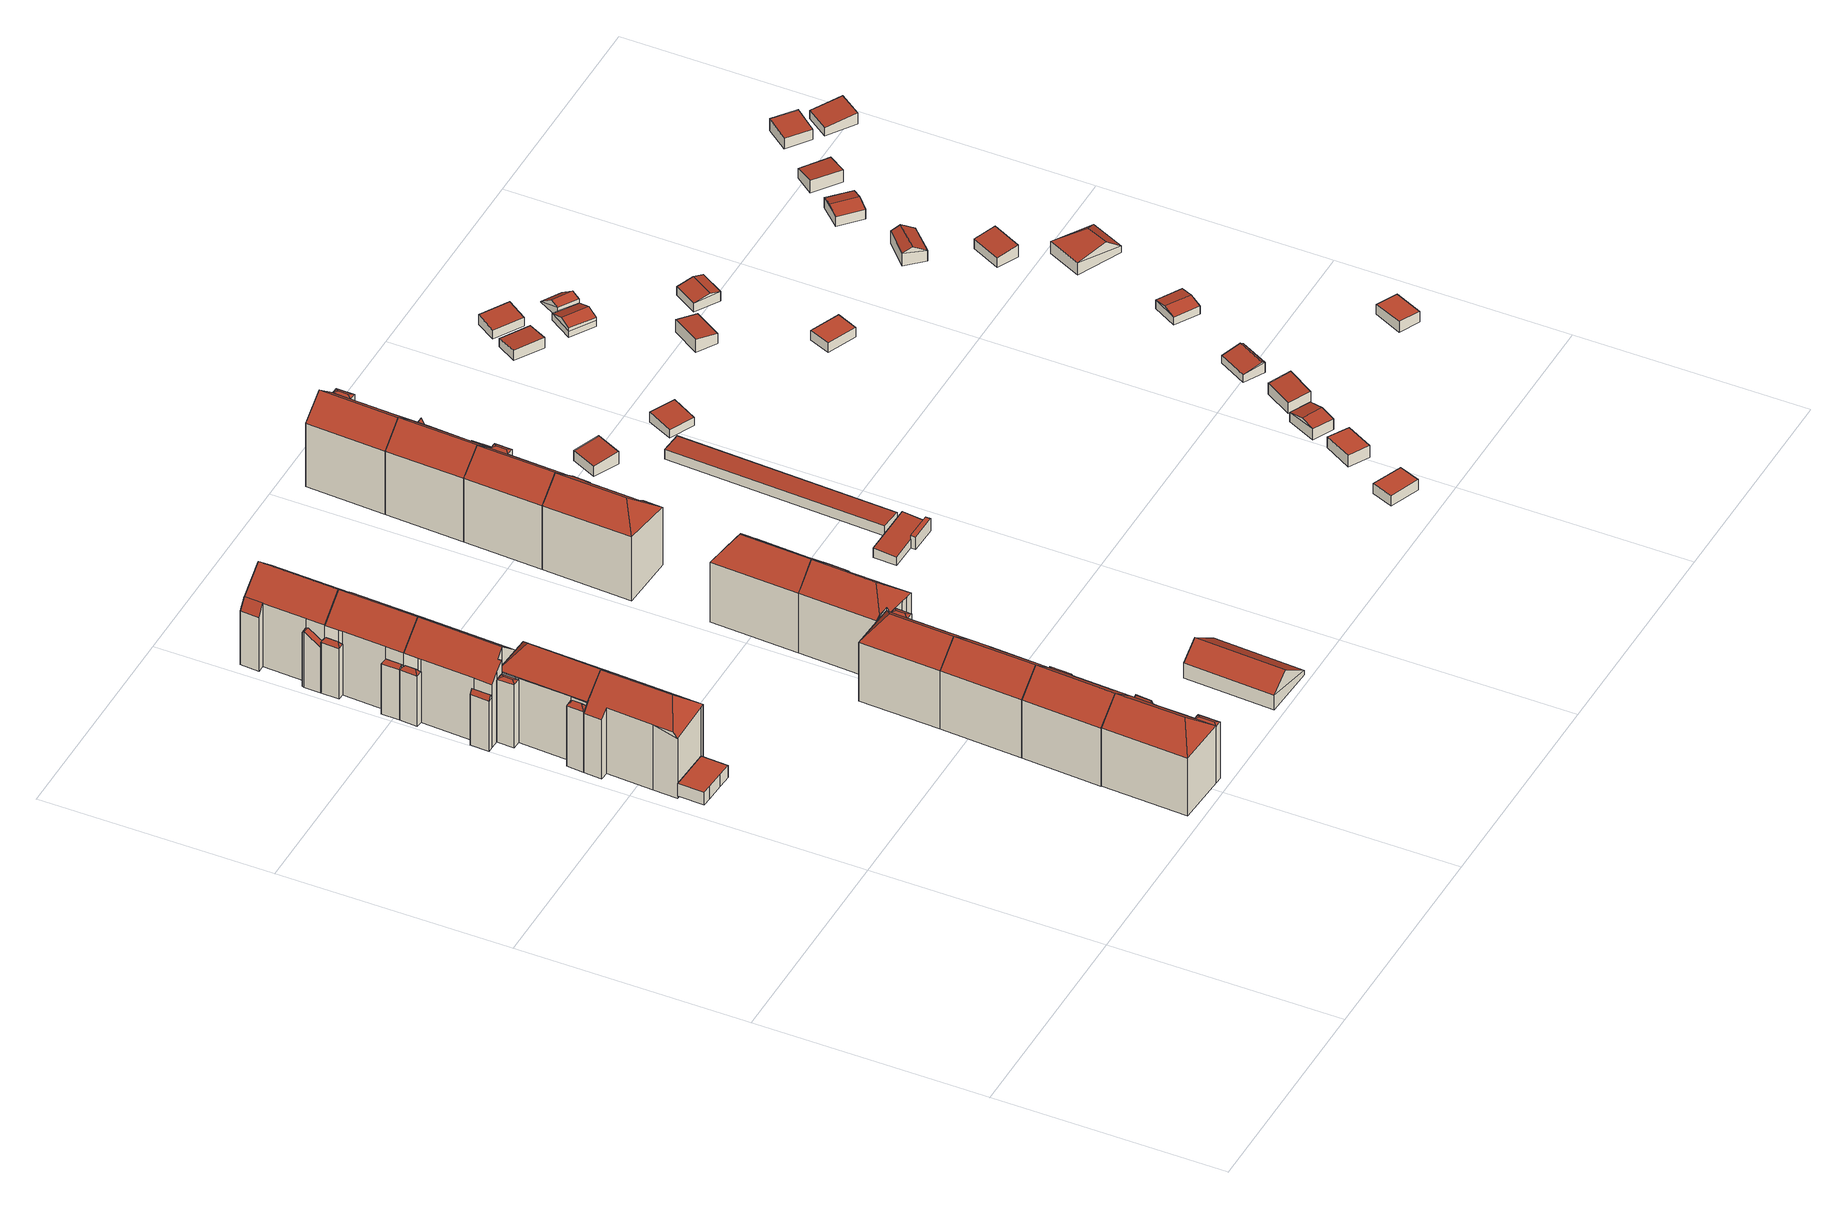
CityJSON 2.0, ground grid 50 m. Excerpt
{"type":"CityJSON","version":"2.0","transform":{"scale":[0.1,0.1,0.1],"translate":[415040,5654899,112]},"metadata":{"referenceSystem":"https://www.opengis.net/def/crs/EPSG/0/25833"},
"CityObjects":{
"building1":{"type":"Building","attributes":{"Dachtyp_tdc":"tdcPolyFlatRoof","Gemeindeschluessel":14612000,"Dachneigung":0,"QualitaetDacherkennung":49,"Geometrietyp2DReferenz":"3000","measuredHeight":3,"function":"31001_9998","roofType":"1000"},"geometry":[{"type":"Solid","lod":"2","boundaries":[[[[0,1,2,3]],[[1,4,5,2]],[[4,6,7,5]],[[6,8,9,7]],[[8,10,11,9]],[[10,0,3,11]],[[10,8,6,4,1,0]],[[3,2,5,7,9,11]]]],"semantics":{"surfaces":[{"type":"WallSurface"},{"type":"RoofSurface"},{"type":"GroundSurface"}],"values":[[0,0,0,0,0,0,1,2]]}}]},
"building2":{"type":"Building","attributes":{"Dachtyp_tdc":"tdcFreeFormRoof","Gemeindeschluessel":14612000,"Dachneigung":42.15,"QualitaetDacherkennung":79,"Geometrietyp2DReferenz":"3000","measuredHeight":20.33,"function":"31001_9998","roofType":"5000"},"geometry":[{"type":"Solid","lod":"2","boundaries":[[[[12,13,14,15]],[[13,16,17,14]],[[16,18,19,17]],[[18,20,21,19]],[[20,22,23,21]],[[22,24,25,23]],[[24,26,27,25]],[[26,28,29,27]],[[28,12,15,29]],[[28,26,30,31,12]],[[26,24,32,30]],[[30,32,22,20,18,16,13,31]],[[13,12,31]],[[24,22,32]],[[15,14,17,19,21,23,25,27,29]]]],"semantics":{"surfaces":[{"type":"WallSurface"},{"type":"RoofSurface"},{"type":"GroundSurface"}],"values":[[0,0,0,0,0,0,0,0,0,1,1,1,0,0,2]]}}]},
"building3":{"type":"Building","attributes":{"Gemeindeschluessel":14612000,"Geometrietyp2DReferenz":"3000","function":"31001_9998","roofType":"9999"},"children":["building3-1","building3-2","building3-3"]},
"building3-1":{"type":"BuildingPart","attributes":{"Dachtyp_tdc":"tdcFreeFormRoof","Dachneigung":20.65,"QualitaetDacherkennung":19,"Geometrietyp2DReferenz":"3000","measuredHeight":15.77,"roofType":"5000"},"parents":["building3"],"geometry":[{"type":"MultiSurface","lod":"2","boundaries":[[[33,34,35,36]],[[34,37,38,35]],[[37,39,40,38]],[[41,39,37]],[[42,41,37,34]],[[42,34,33]],[[41,42,33,39]],[[36,35,38,40]]],"semantics":{"surfaces":[{"type":"WallSurface"},{"type":"RoofSurface"},{"type":"GroundSurface"}],"values":[0,0,0,1,1,1,1,2]}}]},
"building3-2":{"type":"BuildingPart","attributes":{"Dachtyp_tdc":"tdcHipAndGableRoof","Dachneigung":42.08,"QualitaetDacherkennung":86,"Geometrietyp2DReferenz":"3000","measuredHeight":20.35,"roofType":"5000"},"parents":["building3"],"geometry":[{"type":"MultiSurface","lod":"2","boundaries":[[[43,44,33,36,45,46]],[[47,48,49,40,39]],[[48,50,51,49]],[[50,52,53,51]],[[52,24,25,53]],[[24,54,23,25]],[[54,55,23]],[[52,56,57,58]],[[59,60,61,62,22,63,58,57]],[[52,58,63,24]],[[54,62,61,43]],[[22,62,54]],[[43,61,60,44]],[[44,60,59,47]],[[47,59,57,48]],[[48,57,56,50]],[[50,56,52]],[[24,63,22,54]],[[45,36,40,49,51,53,25,23]]],"semantics":{"surfaces":[{"type":"WallSurface"},{"type":"RoofSurface"},{"type":"GroundSurface"}],"values":[0,0,0,0,0,0,0,1,1,1,0,0,0,0,0,0,0,0,2]}}]},
"building3-3":{"type":"BuildingPart","attributes":{"Dachtyp_tdc":"tdcFreeFormRoof","Dachneigung":51.09,"QualitaetDacherkennung":15,"Geometrietyp2DReferenz":"3000","measuredHeight":15.87,"roofType":"5000"},"parents":["building3"],"geometry":[{"type":"MultiSurface","lod":"2","boundaries":[[[64,46,45,65]],[[55,66,21,23]],[[66,64,65,21]],[[67,46,64]],[[68,67,64,66]],[[66,55,68]],[[55,46,67,68]],[[65,45,23,21]]],"semantics":{"surfaces":[{"type":"WallSurface"},{"type":"RoofSurface"},{"type":"GroundSurface"}],"values":[0,0,0,1,1,1,1,2]}}]},
"building4":{"type":"Building","attributes":{"Gemeindeschluessel":14612000,"Geometrietyp2DReferenz":"3000","function":"31001_9998","roofType":"9999"},"children":["building4-1","building4-2","building4-3"]},
"building4-1":{"type":"BuildingPart","attributes":{"Dachtyp_tdc":"tdcGableRoof","Dachneigung":41.98,"QualitaetDacherkennung":88,"Geometrietyp2DReferenz":"3000","measuredHeight":20.32,"roofType":"3100"},"parents":["building4"],"geometry":[{"type":"MultiSurface","lod":"2","boundaries":[[[69,70,71,72,38]],[[73,74,75,76,77]],[[74,78,75]],[[79,80,81,82,83]],[[80,84,85,81]],[[84,86,51,85]],[[86,87,88,51]],[[87,89,49,88]],[[89,90,40,49]],[[90,69,38,40]],[[87,86,84,80]],[[80,79,74,73,70,69,90,89,87]],[[38,72,76,75,82,81,85,51,88,49,40]]],"semantics":{"surfaces":[{"type":"WallSurface"},{"type":"RoofSurface"},{"type":"GroundSurface"}],"values":[0,0,0,0,0,0,0,0,0,0,1,1,2]}}]},
"building4-2":{"type":"BuildingPart","attributes":{"Dachtyp_tdc":"tdcFreeFormRoof","Dachneigung":54.78,"QualitaetDacherkennung":25,"Geometrietyp2DReferenz":"3000","measuredHeight":13.26,"roofType":"5000"},"parents":["building4"],"geometry":[{"type":"MultiSurface","lod":"2","boundaries":[[[91,77,76,92]],[[71,93,94,72]],[[93,91,92,94]],[[95,91,93,96]],[[96,71,77,95]],[[91,95,77]],[[96,93,71]],[[92,76,72,94]]],"semantics":{"surfaces":[{"type":"WallSurface"},{"type":"RoofSurface"},{"type":"GroundSurface"}],"values":[0,0,0,1,1,0,0,2]}}]},
"building4-3":{"type":"BuildingPart","attributes":{"Dachtyp_tdc":"tdcFreeFormRoof","Dachneigung":53.82,"QualitaetDacherkennung":26,"Geometrietyp2DReferenz":"3000","measuredHeight":13.28,"roofType":"5000"},"parents":["building4"],"geometry":[{"type":"MultiSurface","lod":"2","boundaries":[[[78,97,98,75]],[[97,99,100,98]],[[99,83,82,100]],[[97,78,101]],[[78,83,102,101]],[[102,83,99]],[[101,102,99,97]],[[82,75,98,100]]],"semantics":{"surfaces":[{"type":"WallSurface"},{"type":"RoofSurface"},{"type":"GroundSurface"}],"values":[0,0,0,1,1,1,1,2]}}]},
"building5":{"type":"Building","attributes":{"Gemeindeschluessel":14612000,"Geometrietyp2DReferenz":"3000","function":"31001_9998","roofType":"9999"},"children":["building5-1","building5-2","building5-3"]},
"building5-1":{"type":"BuildingPart","attributes":{"Dachtyp_tdc":"tdcFreeFormRoof","Dachneigung":12.22,"QualitaetDacherkennung":14,"Geometrietyp2DReferenz":"3000","measuredHeight":14.06,"roofType":"5000"},"parents":["building5"],"geometry":[{"type":"MultiSurface","lod":"2","boundaries":[[[103,104,105,106]],[[104,107,108,105]],[[107,109,110,108]],[[111,109,107]],[[112,111,107,104]],[[112,104,103]],[[111,112,103,109]],[[106,105,108,110]]],"semantics":{"surfaces":[{"type":"WallSurface"},{"type":"RoofSurface"},{"type":"GroundSurface"}],"values":[0,0,0,1,1,1,1,2]}}]},
"building5-2":{"type":"BuildingPart","attributes":{"Dachtyp_tdc":"tdcFreeFormRoof","Dachneigung":74.77,"QualitaetDacherkennung":28,"Geometrietyp2DReferenz":"3000","measuredHeight":14.03,"roofType":"5000"},"parents":["building5"],"geometry":[{"type":"MultiSurface","lod":"2","boundaries":[[[113,114,115,116]],[[114,117,115]],[[117,118,119,116,115]],[[120,121,122,123,124]],[[114,113,121,120]],[[113,119,122,121]],[[117,114,120,124]],[[119,113,116]]],"semantics":{"surfaces":[{"type":"RoofSurface"},{"type":"GroundSurface"},{"type":"WallSurface"}],"values":[0,0,0,1,2,2,2,0]}}]},
"building5-3":{"type":"BuildingPart","attributes":{"Dachtyp_tdc":"tdcHipAndGableRoof","Dachneigung":39.58,"QualitaetDacherkennung":89,"Geometrietyp2DReferenz":"3000","measuredHeight":18.64,"roofType":"5000"},"parents":["building5"],"geometry":[{"type":"MultiSurface","lod":"2","boundaries":[[[125,126,127,122,119]],[[126,128,129,127]],[[128,130,131,129]],[[130,132,103,106,131]],[[133,134,135,110,109]],[[134,136,137,135]],[[136,138,139,137]],[[138,140,117,124,139]],[[134,133,141]],[[133,132,130,128,126,125,142,140,138,141]],[[138,136,134,141]],[[124,123,122,127,129,131,106,110,135,137,139]]],"semantics":{"surfaces":[{"type":"WallSurface"},{"type":"RoofSurface"},{"type":"GroundSurface"}],"values":[0,0,0,0,0,0,0,0,1,1,1,2]}}]},
"building6":{"type":"Building","attributes":{"Gemeindeschluessel":14612000,"Geometrietyp2DReferenz":"3000","function":"31001_9998","roofType":"9999"},"children":["building6-1","building6-2","building6-3"]},
"building6-1":{"type":"BuildingPart","attributes":{"Dachtyp_tdc":"tdcFreeFormRoof","Dachneigung":51.61,"QualitaetDacherkennung":10,"Geometrietyp2DReferenz":"3000","measuredHeight":13.17,"roofType":"5000"},"parents":["building6"],"geometry":[{"type":"MultiSurface","lod":"2","boundaries":[[[99,143,144,100]],[[143,145,146,144]],[[83,147,148,82]],[[147,99,100,148]],[[145,143,149]],[[143,99,147,149]],[[147,83,145,149]],[[100,144,146,82,148]]],"semantics":{"surfaces":[{"type":"WallSurface"},{"type":"RoofSurface"},{"type":"GroundSurface"}],"values":[0,0,0,0,1,1,1,2]}}]},
"building6-2":{"type":"BuildingPart","attributes":{"Dachtyp_tdc":"tdcGableRoof","Dachneigung":41.68,"QualitaetDacherkennung":93,"Geometrietyp2DReferenz":"3000","measuredHeight":20.26,"roofType":"3100"},"parents":["building6"],"geometry":[{"type":"MultiSurface","lod":"2","boundaries":[[[80,150,83,82,81]],[[151,152,153,154,146,145]],[[155,156,157,158]],[[156,159,160,157]],[[159,84,85,160]],[[84,80,81,85]],[[156,155,152,151,150,80]],[[80,84,159,156]],[[81,82,146,154,158,157,160,85]]],"semantics":{"surfaces":[{"type":"WallSurface"},{"type":"RoofSurface"},{"type":"GroundSurface"}],"values":[0,0,0,0,0,0,1,1,2]}}]},
"building6-3":{"type":"BuildingPart","attributes":{"Dachtyp_tdc":"tdcFreeFormRoof","Dachneigung":53.46,"QualitaetDacherkennung":14,"Geometrietyp2DReferenz":"3000","measuredHeight":13.3,"roofType":"5000"},"parents":["building6"],"geometry":[{"type":"MultiSurface","lod":"2","boundaries":[[[161,162,158,163]],[[153,164,165,154]],[[164,161,163,165]],[[162,161,166]],[[161,164,167,166]],[[164,153,167]],[[153,162,166,167]],[[163,158,154,165]]],"semantics":{"surfaces":[{"type":"WallSurface"},{"type":"RoofSurface"},{"type":"GroundSurface"}],"values":[0,0,0,1,1,1,1,2]}}]},
"building7":{"type":"Building","attributes":{"Gemeindeschluessel":14612000,"Geometrietyp2DReferenz":"3000","function":"31001_9998","roofType":"9999"},"children":["building7-1","building7-2","building7-3"]},
"building7-1":{"type":"BuildingPart","attributes":{"Dachtyp_tdc":"tdcGableRoof","Dachneigung":39.56,"QualitaetDacherkennung":90,"Geometrietyp2DReferenz":"3000","measuredHeight":18.75,"roofType":"3100"},"parents":["building7"],"geometry":[{"type":"MultiSurface","lod":"2","boundaries":[[[140,138,168,169,170]],[[138,171,172,168]],[[171,173,174,172]],[[173,175,176,174]],[[175,177,178,176]],[[179,180,181,182,183]],[[175,173,171,138]],[[138,140,180,179,177,175]],[[182,169,168,172,174,176,178,183]]],"semantics":{"surfaces":[{"type":"WallSurface"},{"type":"RoofSurface"},{"type":"GroundSurface"}],"values":[0,0,0,0,0,0,1,1,2]}}]},
"building7-2":{"type":"BuildingPart","attributes":{"Dachtyp_tdc":"tdcFreeFormRoof","Dachneigung":44.64,"QualitaetDacherkennung":21,"Geometrietyp2DReferenz":"3000","measuredHeight":11.79,"roofType":"5000"},"parents":["building7"],"geometry":[{"type":"MultiSurface","lod":"2","boundaries":[[[181,184,185,182]],[[184,186,187,185]],[[186,170,169,187]],[[188,170,186]],[[189,188,186,184]],[[189,184,181]],[[188,189,181,170]],[[182,185,187,169]]],"semantics":{"surfaces":[{"type":"WallSurface"},{"type":"RoofSurface"},{"type":"GroundSurface"}],"values":[0,0,0,1,1,1,1,2]}}]},
"building7-3":{"type":"BuildingPart","attributes":{"Dachtyp_tdc":"tdcPolyFlatRoof","Dachneigung":53.48,"QualitaetDacherkennung":28,"Geometrietyp2DReferenz":"3000","measuredHeight":14.48,"roofType":"2100"},"parents":["building7"],"geometry":[{"type":"MultiSurface","lod":"2","boundaries":[[[190,191,192,178,177]],[[191,193,194,192]],[[195,193,191,190]],[[178,192,194,183]],[[193,195,179,183,194]]],"semantics":{"surfaces":[{"type":"WallSurface"},{"type":"RoofSurface"},{"type":"GroundSurface"}],"values":[0,0,1,2,0]}}]},
"building8":{"type":"Building","attributes":{"Gemeindeschluessel":14612000,"Geometrietyp2DReferenz":"3000","function":"31001_9998","roofType":"9999"},"children":["building8-1","building8-2","building8-3"]},
"building8-1":{"type":"BuildingPart","attributes":{"Dachtyp_tdc":"tdcPolyFlatRoof","Dachneigung":58.55,"QualitaetDacherkennung":37,"Geometrietyp2DReferenz":"3000","measuredHeight":15.58,"roofType":"2100"},"parents":["building8"],"geometry":[{"type":"MultiSurface","lod":"2","boundaries":[[[196,197,198,199,200]],[[197,201,202,198]],[[201,203,204,205,202]],[[203,201,197,196]],[[199,198,202,205]]],"semantics":{"surfaces":[{"type":"WallSurface"},{"type":"RoofSurface"},{"type":"GroundSurface"}],"values":[0,0,0,1,2]}}]},
"building8-2":{"type":"BuildingPart","attributes":{"Dachtyp_tdc":"tdcGableRoof","Dachneigung":41.73,"QualitaetDacherkennung":93,"Geometrietyp2DReferenz":"3000","measuredHeight":20.28,"roofType":"3100"},"parents":["building8"],"geometry":[{"type":"MultiSurface","lod":"2","boundaries":[[[156,206,207,158,157]],[[208,209,210]],[[208,200,199,209]],[[204,211,212,205]],[[211,213,214,212]],[[213,215,160,214]],[[215,156,157,160]],[[211,204,200,208,206,156]],[[156,215,213,211]],[[157,158,216,209,199,205,212,214,160]]],"semantics":{"surfaces":[{"type":"WallSurface"},{"type":"RoofSurface"},{"type":"GroundSurface"}],"values":[0,0,0,0,0,0,0,1,1,2]}}]},
"building8-3":{"type":"BuildingPart","attributes":{"Dachtyp_tdc":"tdcGableRoof","Dachneigung":35.91,"QualitaetDacherkennung":9,"Geometrietyp2DReferenz":"3000","measuredHeight":13.45,"roofType":"3100"},"parents":["building8"],"geometry":[{"type":"MultiSurface","lod":"2","boundaries":[[[207,217,163,158]],[[217,218,219,163]],[[218,220,221,219]],[[220,210,209,221]],[[218,217,207,222]],[[222,210,220,218]],[[216,158,163,219,221,209]]],"semantics":{"surfaces":[{"type":"WallSurface"},{"type":"RoofSurface"},{"type":"GroundSurface"}],"values":[0,0,0,0,1,1,2]}}]},
"building9":{"type":"Building","attributes":{"Gemeindeschluessel":14612000,"Geometrietyp2DReferenz":"3000","function":"31001_9998","roofType":"9999"},"children":["building9-1","building9-2","building9-3"]},
"building9-1":{"type":"BuildingPart","attributes":{"Dachtyp_tdc":"tdcGableRoof","Dachneigung":56.51,"QualitaetDacherkennung":11,"Geometrietyp2DReferenz":"3000","measuredHeight":12.12,"roofType":"3100"},"parents":["building9"],"geometry":[{"type":"MultiSurface","lod":"2","boundaries":[[[223,224,192,225]],[[224,226,178,192]],[[227,223,225,228]],[[227,229,230,223]],[[224,230,229,226]],[[223,230,224]],[[225,192,178,228]]],"semantics":{"surfaces":[{"type":"WallSurface"},{"type":"RoofSurface"},{"type":"GroundSurface"}],"values":[0,0,0,1,1,0,2]}}]},
"building9-2":{"type":"BuildingPart","attributes":{"Dachtyp_tdc":"tdcGableRoof","Dachneigung":34.97,"QualitaetDacherkennung":13,"Geometrietyp2DReferenz":"3000","measuredHeight":12.25,"roofType":"3100"},"parents":["building9"],"geometry":[{"type":"MultiSurface","lod":"2","boundaries":[[[231,232,233,234]],[[232,235,236,233]],[[237,238,239,240]],[[238,231,234,239]],[[241,235,232,231]],[[231,238,237,241]],[[234,233,236,242,240,239]]],"semantics":{"surfaces":[{"type":"WallSurface"},{"type":"RoofSurface"},{"type":"GroundSurface"}],"values":[0,0,0,0,1,1,2]}}]},
"building9-3":{"type":"BuildingPart","attributes":{"Dachtyp_tdc":"tdcGableRoof","Dachneigung":39.73,"QualitaetDacherkennung":91,"Geometrietyp2DReferenz":"3000","measuredHeight":18.73,"roofType":"3100"},"parents":["building9"],"geometry":[{"type":"MultiSurface","lod":"2","boundaries":[[[243,227,228]],[[177,175,176,178,226]],[[175,173,174,176]],[[173,244,245,174]],[[244,246,247,245]],[[246,248,237,240,247]],[[249,243,228,236,235]],[[246,244,173,175]],[[175,177,243,249,248,246]],[[228,178,176,174,245,247,240,242,236]]],"semantics":{"surfaces":[{"type":"WallSurface"},{"type":"RoofSurface"},{"type":"GroundSurface"}],"values":[0,0,0,0,0,0,0,1,1,2]}}]},
"building10":{"type":"Building","attributes":{"Gemeindeschluessel":14612000,"Geometrietyp2DReferenz":"3000","function":"31001_9998","roofType":"9999"},"children":["building10-1","building10-2","building10-3"]},
"building10-1":{"type":"BuildingPart","attributes":{"Dachtyp_tdc":"tdcGableRoof","Dachneigung":65.01,"QualitaetDacherkennung":12,"Geometrietyp2DReferenz":"3000","measuredHeight":12.39,"roofType":"3100"},"parents":["building10"],"geometry":[{"type":"MultiSurface","lod":"2","boundaries":[[[250,251,239,252]],[[251,253,240,239]],[[254,250,252,255]],[[250,254,256,257]],[[258,259,257,256]],[[251,259,258,253]],[[250,257,259,251]],[[252,239,240,255]]],"semantics":{"surfaces":[{"type":"WallSurface"},{"type":"RoofSurface"},{"type":"GroundSurface"}],"values":[0,0,0,1,1,0,0,2]}}]},
"building10-2":{"type":"BuildingPart","attributes":{"Dachtyp_tdc":"tdcFreeFormRoof","Dachneigung":22.47,"QualitaetDacherkennung":16,"Geometrietyp2DReferenz":"3000","measuredHeight":14.29,"roofType":"5000"},"parents":["building10"],"geometry":[{"type":"MultiSurface","lod":"2","boundaries":[[[260,261,262,263]],[[261,264,265,262]],[[264,266,267,265]],[[268,266,264]],[[269,268,264,261]],[[269,261,260]],[[268,269,260,266]],[[263,262,265,267]]],"semantics":{"surfaces":[{"type":"WallSurface"},{"type":"RoofSurface"},{"type":"GroundSurface"}],"values":[0,0,0,1,1,1,1,2]}}]},
"building10-3":{"type":"BuildingPart","attributes":{"Dachtyp_tdc":"tdcHipAndGableRoof","Dachneigung":39.67,"QualitaetDacherkennung":84,"Geometrietyp2DReferenz":"3000","measuredHeight":18.76,"roofType":"5000"},"parents":["building10"],"geometry":[{"type":"MultiSurface","lod":"2","boundaries":[[[270,267,266]],[[270,271,254,255,267]],[[248,240,253,258]],[[248,246,247,240]],[[246,244,245,247]],[[244,272,273,245]],[[272,274,275,273]],[[274,276,277,275]],[[276,278,263,277]],[[278,260,263]],[[276,274,272,279]],[[272,244,246,279]],[[246,248,271,270,278,276,279]],[[267,255,240,247,245,273,275,277,263]]],"semantics":{"surfaces":[{"type":"WallSurface"},{"type":"RoofSurface"},{"type":"GroundSurface"}],"values":[0,0,0,0,0,0,0,0,0,0,1,1,1,2]}}]},
"building11":{"type":"Building","attributes":{"Dachtyp_tdc":"tdcFreeFormRoof","Gemeindeschluessel":14612000,"Dachneigung":41.89,"QualitaetDacherkennung":76,"Geometrietyp2DReferenz":"3000","measuredHeight":19.16,"function":"31001_9998","roofType":"5000"},"geometry":[{"type":"Solid","lod":"2","boundaries":[[[[280,281,282,283]],[[281,284,285,282]],[[284,286,287,285]],[[286,288,289,287]],[[288,260,290,289]],[[260,291,292,290]],[[291,293,294,292]],[[293,295,296,294]],[[295,297,298,296]],[[297,299,300,298]],[[299,301,302,300]],[[301,303,304,302]],[[303,280,283,304]],[[305,306,291,260,288,286,284,307]],[[301,299,297,308,305,307,281,280,303]],[[306,305,308,295,293]],[[284,281,307]],[[293,291,306]],[[297,295,308]],[[283,282,285,287,289,290,292,294,296,298,300,302,304]]]],"semantics":{"surfaces":[{"type":"WallSurface"},{"type":"RoofSurface"},{"type":"GroundSurface"}],"values":[[0,0,0,0,0,0,0,0,0,0,0,0,0,1,1,1,0,0,0,2]]}}]},
"building12":{"type":"Building","attributes":{"Dachtyp_tdc":"tdcGableRoof","Gemeindeschluessel":14612000,"Dachneigung":36.3,"QualitaetDacherkennung":82,"Geometrietyp2DReferenz":"3000","measuredHeight":6.72,"function":"31001_9998","roofType":"3100"},"geometry":[{"type":"Solid","lod":"2","boundaries":[[[[309,310,311,312]],[[310,313,314,311]],[[313,315,316,314]],[[315,309,312,316]],[[313,310,317]],[[309,315,318]],[[310,309,318,317]],[[315,313,317,318]],[[312,311,314,316]]]],"semantics":{"surfaces":[{"type":"WallSurface"},{"type":"RoofSurface"},{"type":"GroundSurface"}],"values":[[0,0,0,0,0,0,1,1,2]]}}]},
"building13":{"type":"Building","attributes":{"Dachtyp_tdc":"tdcFreeFormRoof","Gemeindeschluessel":14612000,"Dachneigung":41.89,"QualitaetDacherkennung":74,"Geometrietyp2DReferenz":"3000","measuredHeight":19.13,"function":"31001_9998","roofType":"5000"},"geometry":[{"type":"Solid","lod":"2","boundaries":[[[[319,320,321,322]],[[320,299,323,321]],[[299,297,324,323]],[[297,295,325,324]],[[295,326,327,325]],[[326,328,329,327]],[[328,330,331,329]],[[330,332,333,331]],[[332,334,335,333]],[[334,319,322,335]],[[330,328,326,336]],[[337,336,326,295]],[[334,332,330,336,337,297,299,320,319]],[[295,297,337]],[[322,321,323,324,325,327,329,331,333,335]]]],"semantics":{"surfaces":[{"type":"WallSurface"},{"type":"RoofSurface"},{"type":"GroundSurface"}],"values":[[0,0,0,0,0,0,0,0,0,0,1,1,1,0,2]]}}]},
"building14":{"type":"Building","attributes":{"Dachtyp_tdc":"tdcFreeFormRoof","Gemeindeschluessel":14612000,"Dachneigung":39.98,"QualitaetDacherkennung":72,"Geometrietyp2DReferenz":"3000","measuredHeight":19.9,"function":"31001_9998","roofType":"5000"},"geometry":[{"type":"Solid","lod":"2","boundaries":[[[[338,339,340,341]],[[339,342,343,340]],[[342,344,345,343]],[[344,346,347,345]],[[346,348,349,347]],[[348,350,351,349]],[[350,352,353,351]],[[352,338,341,353]],[[348,354,350]],[[348,346,344,342,339,338,355,354]],[[354,355,352,350]],[[338,352,355]],[[341,340,343,345,347,349,351,353]]]],"semantics":{"surfaces":[{"type":"WallSurface"},{"type":"RoofSurface"},{"type":"GroundSurface"}],"values":[[0,0,0,0,0,0,0,0,1,1,1,0,2]]}}]},
"building15":{"type":"Building","attributes":{"Gemeindeschluessel":14612000,"Geometrietyp2DReferenz":"3000","function":"31001_9998","roofType":"9999"},"children":["building15-1","building15-2","building15-3"]},
"building15-1":{"type":"BuildingPart","attributes":{"Dachtyp_tdc":"tdcFreeFormRoof","Dachneigung":19.57,"QualitaetDacherkennung":14,"Geometrietyp2DReferenz":"3000","measuredHeight":15.74,"roofType":"5000"},"parents":["building15"],"geometry":[{"type":"MultiSurface","lod":"2","boundaries":[[[356,357,358,359]],[[357,360,361,358]],[[362,356,359,363]],[[364,365,362,360]],[[364,360,357]],[[365,364,357,356]],[[365,356,362]],[[359,358,361,363]]],"semantics":{"surfaces":[{"type":"WallSurface"},{"type":"RoofSurface"},{"type":"GroundSurface"}],"values":[0,0,0,1,1,1,1,2]}}]},
"building15-2":{"type":"BuildingPart","attributes":{"Dachtyp_tdc":"tdcPolyFlatRoof","Dachneigung":47.42,"QualitaetDacherkennung":24,"Geometrietyp2DReferenz":"3000","measuredHeight":13.46,"roofType":"2100"},"parents":["building15"],"geometry":[{"type":"MultiSurface","lod":"2","boundaries":[[[366,367,368,341]],[[369,370,371,372]],[[370,366,341,371]],[[370,369,367,366]],[[341,368,372,371]]],"semantics":{"surfaces":[{"type":"WallSurface"},{"type":"RoofSurface"},{"type":"GroundSurface"}],"values":[0,0,0,1,2]}}]},
"building15-3":{"type":"BuildingPart","attributes":{"Dachtyp_tdc":"tdcGableRoof","Dachneigung":40.38,"QualitaetDacherkennung":92,"Geometrietyp2DReferenz":"3000","measuredHeight":19.96,"roofType":"3100"},"parents":["building15"],"geometry":[{"type":"MultiSurface","lod":"2","boundaries":[[[373,374,362,363,375]],[[376,377,369,372,361,360]],[[378,379,353,368,367]],[[379,373,375,353]],[[373,379,380,381]],[[378,377,376,374,381,380]],[[378,380,379]],[[373,381,374]],[[375,363,361,372,368,353]]],"semantics":{"surfaces":[{"type":"WallSurface"},{"type":"RoofSurface"},{"type":"GroundSurface"}],"values":[0,0,0,0,1,1,0,0,2]}}]},
"building16":{"type":"Building","attributes":{"Gemeindeschluessel":14612000,"Geometrietyp2DReferenz":"3000","function":"31001_9998","roofType":"9999"},"children":["building16-1","building16-2","building16-3"]},
"building16-1":{"type":"BuildingPart","attributes":{"Dachtyp_tdc":"tdcGableRoof","Dachneigung":40.58,"QualitaetDacherkennung":92,"Geometrietyp2DReferenz":"3000","measuredHeight":20.01,"roofType":"3100"},"parents":["building16"],"geometry":[{"type":"MultiSurface","lod":"2","boundaries":[[[382,383,384,385,386]],[[387,388,389,390,391]],[[374,373,375,363]],[[373,382,386,375]],[[373,392,393,382]],[[394,395,396,393,392,397]],[[388,394,397,374]],[[374,397,392,373]],[[383,396,395,387]],[[382,393,396,383]],[[387,395,394,388]],[[386,385,390,389,363,375]]],"semantics":{"surfaces":[{"type":"WallSurface"},{"type":"RoofSurface"},{"type":"GroundSurface"}],"values":[0,0,0,0,1,1,0,0,0,0,0,2]}}]},
"building16-2":{"type":"BuildingPart","attributes":{"Dachtyp_tdc":"tdcGableRoof","Dachneigung":63.56,"QualitaetDacherkennung":9,"Geometrietyp2DReferenz":"3000","measuredHeight":15.39,"roofType":"3100"},"parents":["building16"],"geometry":[{"type":"MultiSurface","lod":"2","boundaries":[[[398,391,390,399]],[[384,400,401,385]],[[400,398,399,401]],[[398,400,402]],[[391,398,402,403]],[[400,384,403,402]],[[399,390,385,401]]],"semantics":{"surfaces":[{"type":"WallSurface"},{"type":"RoofSurface"},{"type":"GroundSurface"}],"values":[0,0,0,0,1,1,2]}}]},
"building16-3":{"type":"BuildingPart","attributes":{"Dachtyp_tdc":"tdcPolyFlatRoof","Dachneigung":47.34,"QualitaetDacherkennung":17,"Geometrietyp2DReferenz":"3000","measuredHeight":15.88,"roofType":"2100"},"parents":["building16"],"geometry":[{"type":"MultiSurface","lod":"2","boundaries":[[[404,405,406,389,388]],[[405,407,359,406]],[[407,408,374,363,359]],[[408,407,405,404]],[[389,406,359,363]]],"semantics":{"surfaces":[{"type":"WallSurface"},{"type":"RoofSurface"},{"type":"GroundSurface"}],"values":[0,0,0,1,2]}}]},
"building17":{"type":"Building","attributes":{"Gemeindeschluessel":14612000,"Geometrietyp2DReferenz":"3000","function":"31001_9998","roofType":"9999"},"children":["building17-1","building17-2"]},
"building17-1":{"type":"BuildingPart","attributes":{"Dachtyp_tdc":"tdcPolyFlatRoof","Dachneigung":0,"QualitaetDacherkennung":66,"Geometrietyp2DReferenz":"3000","measuredHeight":3,"roofType":"1000"},"parents":["building17"],"geometry":[{"type":"MultiSurface","lod":"2","boundaries":[[[409,410,411,412,413]],[[410,414,415,411]],[[414,416,417,418,415]],[[416,414,410,409]],[[412,411,415,418]]],"semantics":{"surfaces":[{"type":"WallSurface"},{"type":"RoofSurface"},{"type":"GroundSurface"}],"values":[0,0,0,1,2]}}]},
"building17-2":{"type":"BuildingPart","attributes":{"Dachtyp_tdc":"tdcPolyFlatRoof","Dachneigung":4.13,"QualitaetDacherkennung":85,"Geometrietyp2DReferenz":"3000","measuredHeight":2.44,"roofType":"2100"},"parents":["building17"],"geometry":[{"type":"MultiSurface","lod":"2","boundaries":[[[419,413,412,420]],[[417,421,422,418]],[[421,423,424,422]],[[423,419,420,424]],[[423,421,417,413,419]],[[420,412,418,422,424]]],"semantics":{"surfaces":[{"type":"WallSurface"},{"type":"RoofSurface"},{"type":"GroundSurface"}],"values":[0,0,0,0,1,2]}}]},
"building18":{"type":"Building","attributes":{"Gemeindeschluessel":14612000,"Geometrietyp2DReferenz":"3000","function":"31001_9998","roofType":"9999"},"children":["building18-1","building18-2","building18-3"]},
"building18-1":{"type":"BuildingPart","attributes":{"Dachtyp_tdc":"tdcGableRoof","Dachneigung":40.47,"QualitaetDacherkennung":94,"Geometrietyp2DReferenz":"3000","measuredHeight":19.94,"roofType":"3100"},"parents":["building18"],"geometry":[{"type":"MultiSurface","lod":"2","boundaries":[[[425,426,427,428,429]],[[430,431,432,433,434,435]],[[383,382,386,385,436]],[[382,425,429,386]],[[382,437,438,425]],[[439,440,441,438,437,396]],[[431,439,396,383]],[[383,396,437,382]],[[426,441,440,430]],[[425,438,441,426]],[[430,440,439,431]],[[429,428,434,433,385,386]]],"semantics":{"surfaces":[{"type":"WallSurface"},{"type":"RoofSurface"},{"type":"GroundSurface"}],"values":[0,0,0,0,1,1,0,0,0,0,0,2]}}]},
"building18-2":{"type":"BuildingPart","attributes":{"Dachtyp_tdc":"tdcGableRoof","Dachneigung":20.76,"QualitaetDacherkennung":14,"Geometrietyp2DReferenz":"3000","measuredHeight":13.75,"roofType":"3100"},"parents":["building18"],"geometry":[{"type":"MultiSurface","lod":"2","boundaries":[[[432,442,443,433]],[[442,444,401,443]],[[444,436,385,401]],[[444,442,445]],[[442,432,446,445]],[[436,444,445,446]],[[433,443,401,385]]],"semantics":{"surfaces":[{"type":"WallSurface"},{"type":"RoofSurface"},{"type":"GroundSurface"}],"values":[0,0,0,0,1,1,2]}}]},
"building18-3":{"type":"BuildingPart","attributes":{"Dachtyp_tdc":"tdcFreeFormRoof","Dachneigung":23.48,"QualitaetDacherkennung":8,"Geometrietyp2DReferenz":"3000","measuredHeight":15.73,"roofType":"5000"},"parents":["building18"],"geometry":[{"type":"MultiSurface","lod":"2","boundaries":[[[447,448,449,450]],[[448,435,434,449]],[[427,447,450,428]],[[451,452,427,435]],[[451,435,448]],[[452,451,448,447]],[[452,447,427]],[[450,449,434,428]]],"semantics":{"surfaces":[{"type":"WallSurface"},{"type":"RoofSurface"},{"type":"GroundSurface"}],"values":[0,0,0,1,1,1,1,2]}}]},
"building19":{"type":"Building","attributes":{"Dachtyp_tdc":"tdcPolyFlatRoof","Gemeindeschluessel":14612000,"Dachneigung":4.2,"QualitaetDacherkennung":93,"Geometrietyp2DReferenz":"3000","measuredHeight":2.42,"function":"31001_2463","roofType":"2100"},"geometry":[{"type":"Solid","lod":"2","boundaries":[[[[453,454,455,456]],[[454,457,458,455]],[[457,459,460,458]],[[459,453,456,460]],[[459,457,454,453]],[[456,455,458,460]]]],"semantics":{"surfaces":[{"type":"WallSurface"},{"type":"RoofSurface"},{"type":"GroundSurface"}],"values":[[0,0,0,0,1,2]]}}]},
"building20":{"type":"Building","attributes":{"Dachtyp_tdc":"tdcPolyFlatRoof","Gemeindeschluessel":14612000,"Dachneigung":5.69,"QualitaetDacherkennung":73,"Geometrietyp2DReferenz":"3000","measuredHeight":2.99,"function":"31001_9998","roofType":"2100"},"geometry":[{"type":"Solid","lod":"2","boundaries":[[[[461,462,463,464]],[[462,465,466,463]],[[465,467,468,466]],[[467,461,464,468]],[[467,465,462,461]],[[464,463,466,468]]]],"semantics":{"surfaces":[{"type":"WallSurface"},{"type":"RoofSurface"},{"type":"GroundSurface"}],"values":[[0,0,0,0,1,2]]}}]},
"building21":{"type":"Building","attributes":{"Dachtyp_tdc":"tdcPolyFlatRoof","Gemeindeschluessel":14612000,"Dachneigung":5.19,"QualitaetDacherkennung":66,"Geometrietyp2DReferenz":"3000","measuredHeight":2.55,"function":"31001_9998","roofType":"2100"},"geometry":[{"type":"Solid","lod":"2","boundaries":[[[[469,470,471,472]],[[470,473,474,471]],[[473,475,476,474]],[[475,469,472,476]],[[475,473,470,469]],[[472,471,474,476]]]],"semantics":{"surfaces":[{"type":"WallSurface"},{"type":"RoofSurface"},{"type":"GroundSurface"}],"values":[[0,0,0,0,1,2]]}}]},
"building22":{"type":"Building","attributes":{"Dachtyp_tdc":"tdcPolyFlatRoof","Gemeindeschluessel":14612000,"Dachneigung":0,"QualitaetDacherkennung":66,"Geometrietyp2DReferenz":"3000","measuredHeight":2.49,"function":"31001_9998","roofType":"1000"},"geometry":[{"type":"Solid","lod":"2","boundaries":[[[[477,478,479,480]],[[478,481,482,479]],[[481,483,484,482]],[[483,477,480,484]],[[483,481,478,477]],[[480,479,482,484]]]],"semantics":{"surfaces":[{"type":"WallSurface"},{"type":"RoofSurface"},{"type":"GroundSurface"}],"values":[[0,0,0,0,1,2]]}}]},
"building23":{"type":"Building","attributes":{"Dachtyp_tdc":"tdcPolyFlatRoof","Gemeindeschluessel":14612000,"Dachneigung":2.71,"QualitaetDacherkennung":80,"Geometrietyp2DReferenz":"3000","measuredHeight":2.98,"function":"31001_9998","roofType":"2100"},"geometry":[{"type":"Solid","lod":"2","boundaries":[[[[485,486,487,488]],[[486,489,490,487]],[[489,491,492,490]],[[491,485,488,492]],[[491,489,486,485]],[[488,487,490,492]]]],"semantics":{"surfaces":[{"type":"WallSurface"},{"type":"RoofSurface"},{"type":"GroundSurface"}],"values":[[0,0,0,0,1,2]]}}]},
"building24":{"type":"Building","attributes":{"Dachtyp_tdc":"tdcPolyFlatRoof","Gemeindeschluessel":14612000,"Dachneigung":6.43,"QualitaetDacherkennung":76,"Geometrietyp2DReferenz":"3000","measuredHeight":2.49,"function":"31001_9998","roofType":"2100"},"geometry":[{"type":"Solid","lod":"2","boundaries":[[[[493,494,495,496]],[[494,497,498,495]],[[497,499,500,498]],[[499,493,496,500]],[[499,497,494,493]],[[496,495,498,500]]]],"semantics":{"surfaces":[{"type":"WallSurface"},{"type":"RoofSurface"},{"type":"GroundSurface"}],"values":[[0,0,0,0,1,2]]}}]},
"building25":{"type":"Building","attributes":{"Dachtyp_tdc":"tdcGableRoof","Gemeindeschluessel":14612000,"Dachneigung":14.28,"QualitaetDacherkennung":80,"Geometrietyp2DReferenz":"3000","measuredHeight":3.12,"function":"31001_9998","roofType":"3100"},"geometry":[{"type":"Solid","lod":"2","boundaries":[[[[501,502,503,504]],[[502,505,506,503]],[[505,507,508,506]],[[507,501,504,508]],[[505,502,509]],[[501,507,510]],[[502,501,510,509]],[[507,505,509,510]],[[504,503,506,508]]]],"semantics":{"surfaces":[{"type":"WallSurface"},{"type":"RoofSurface"},{"type":"GroundSurface"}],"values":[[0,0,0,0,0,0,1,1,2]]}}]},
"building26":{"type":"Building","attributes":{"Dachtyp_tdc":"tdcPolyFlatRoof","Gemeindeschluessel":14612000,"Dachneigung":4.61,"QualitaetDacherkennung":84,"Geometrietyp2DReferenz":"3000","measuredHeight":2.55,"function":"31001_9998","roofType":"2100"},"geometry":[{"type":"Solid","lod":"2","boundaries":[[[[511,512,513,514]],[[512,515,516,513]],[[515,517,518,516]],[[517,511,514,518]],[[517,515,512,511]],[[514,513,516,518]]]],"semantics":{"surfaces":[{"type":"WallSurface"},{"type":"RoofSurface"},{"type":"GroundSurface"}],"values":[[0,0,0,0,1,2]]}}]},
"building27":{"type":"Building","attributes":{"Dachtyp_tdc":"tdcPolyFlatRoof","Gemeindeschluessel":14612000,"Dachneigung":7.84,"QualitaetDacherkennung":69,"Geometrietyp2DReferenz":"3000","measuredHeight":3.24,"function":"31001_9998","roofType":"2100"},"geometry":[{"type":"Solid","lod":"2","boundaries":[[[[519,520,521,522]],[[520,523,524,521]],[[523,525,526,524]],[[525,519,522,526]],[[525,523,520,519]],[[522,521,524,526]]]],"semantics":{"surfaces":[{"type":"WallSurface"},{"type":"RoofSurface"},{"type":"GroundSurface"}],"values":[[0,0,0,0,1,2]]}}]},
"building28":{"type":"Building","attributes":{"Dachtyp_tdc":"tdcPolyFlatRoof","Gemeindeschluessel":14612000,"Dachneigung":7.12,"QualitaetDacherkennung":65,"Geometrietyp2DReferenz":"3000","measuredHeight":3.07,"function":"31001_9998","roofType":"2100"},"geometry":[{"type":"Solid","lod":"2","boundaries":[[[[527,528,529,530]],[[528,531,532,529]],[[531,533,534,532]],[[533,527,530,534]],[[533,531,528,527]],[[530,529,532,534]]]],"semantics":{"surfaces":[{"type":"WallSurface"},{"type":"RoofSurface"},{"type":"GroundSurface"}],"values":[[0,0,0,0,1,2]]}}]},
"building29":{"type":"Building","attributes":{"Dachtyp_tdc":"tdcFreeFormRoof","Gemeindeschluessel":14612000,"Dachneigung":23.76,"QualitaetDacherkennung":70,"Geometrietyp2DReferenz":"3000","measuredHeight":3.04,"function":"31001_9998","roofType":"5000"},"geometry":[{"type":"Solid","lod":"2","boundaries":[[[[535,536,537,538]],[[536,539,540,537]],[[539,541,542,540]],[[541,543,544,542]],[[543,535,538,544]],[[545,546,547,548]],[[541,539,545,548,543]],[[535,547,546,536]],[[543,548,547,535]],[[538,537,540,542,544]],[[536,546,545,539]]]],"semantics":{"surfaces":[{"type":"WallSurface"},{"type":"RoofSurface"},{"type":"GroundSurface"}],"values":[[0,0,0,0,0,1,1,0,0,2,0]]}}]},
"building30":{"type":"Building","attributes":{"Dachtyp_tdc":"tdcPolyFlatRoof","Gemeindeschluessel":14612000,"Dachneigung":0,"QualitaetDacherkennung":82,"Geometrietyp2DReferenz":"3000","measuredHeight":2.33,"function":"31001_9998","roofType":"1000"},"geometry":[{"type":"Solid","lod":"2","boundaries":[[[[549,550,551,552]],[[550,553,554,551]],[[553,555,556,554]],[[555,549,552,556]],[[555,553,550,549]],[[552,551,554,556]]]],"semantics":{"surfaces":[{"type":"WallSurface"},{"type":"RoofSurface"},{"type":"GroundSurface"}],"values":[[0,0,0,0,1,2]]}}]},
"building31":{"type":"Building","attributes":{"Dachtyp_tdc":"tdcGableRoof","Gemeindeschluessel":14612000,"Dachneigung":37.82,"QualitaetDacherkennung":70,"Geometrietyp2DReferenz":"3000","measuredHeight":3.03,"function":"31001_9998","roofType":"3100"},"geometry":[{"type":"Solid","lod":"2","boundaries":[[[[557,558,559,560]],[[558,561,562,559]],[[561,563,564,562]],[[563,557,560,564]],[[561,558,565]],[[557,563,566]],[[558,557,566,565]],[[563,561,565,566]],[[560,559,562,564]]]],"semantics":{"surfaces":[{"type":"WallSurface"},{"type":"RoofSurface"},{"type":"GroundSurface"}],"values":[[0,0,0,0,0,0,1,1,2]]}}]},
"building32":{"type":"Building","attributes":{"Dachtyp_tdc":"tdcGableRoof","Gemeindeschluessel":14612000,"Dachneigung":12.74,"QualitaetDacherkennung":31,"Geometrietyp2DReferenz":"3000","measuredHeight":2.75,"function":"31001_9998","roofType":"3100"},"geometry":[{"type":"Solid","lod":"2","boundaries":[[[[567,568,569,570]],[[568,571,572,569]],[[571,573,574,572]],[[573,567,570,574]],[[571,568,575]],[[567,573,576]],[[568,567,576,575]],[[573,571,575,576]],[[570,569,572,574]]]],"semantics":{"surfaces":[{"type":"WallSurface"},{"type":"RoofSurface"},{"type":"GroundSurface"}],"values":[[0,0,0,0,0,0,1,1,2]]}}]},
"building33":{"type":"Building","attributes":{"Dachtyp_tdc":"tdcGableRoof","Gemeindeschluessel":14612000,"Dachneigung":10.93,"QualitaetDacherkennung":74,"Geometrietyp2DReferenz":"3000","measuredHeight":2.87,"function":"31001_9998","roofType":"3100"},"geometry":[{"type":"Solid","lod":"2","boundaries":[[[[577,578,579,580]],[[578,581,582,579]],[[581,583,584,582]],[[583,577,580,584]],[[581,578,585]],[[577,583,586]],[[578,577,586,585]],[[583,581,585,586]],[[580,579,582,584]]]],"semantics":{"surfaces":[{"type":"WallSurface"},{"type":"RoofSurface"},{"type":"GroundSurface"}],"values":[[0,0,0,0,0,0,1,1,2]]}}]},
"building34":{"type":"Building","attributes":{"Dachtyp_tdc":"tdcGableRoof","Gemeindeschluessel":14612000,"Dachneigung":11.32,"QualitaetDacherkennung":71,"Geometrietyp2DReferenz":"3000","measuredHeight":2.74,"function":"31001_9998","roofType":"3100"},"geometry":[{"type":"Solid","lod":"2","boundaries":[[[[587,588,589,590]],[[588,591,592,589]],[[591,593,594,592]],[[593,587,590,594]],[[591,588,595]],[[587,593,596]],[[588,587,596,595]],[[593,591,595,596]],[[590,589,592,594]]]],"semantics":{"surfaces":[{"type":"WallSurface"},{"type":"RoofSurface"},{"type":"GroundSurface"}],"values":[[0,0,0,0,0,0,1,1,2]]}}]},
"building35":{"type":"Building","attributes":{"Dachtyp_tdc":"tdcPolyFlatRoof","Gemeindeschluessel":14612000,"Dachneigung":2.67,"QualitaetDacherkennung":87,"Geometrietyp2DReferenz":"3000","measuredHeight":2.63,"function":"31001_9998","roofType":"2100"},"geometry":[{"type":"Solid","lod":"2","boundaries":[[[[597,598,599,600]],[[598,601,602,599]],[[601,603,604,602]],[[603,597,600,604]],[[603,601,598,597]],[[600,599,602,604]]]],"semantics":{"surfaces":[{"type":"WallSurface"},{"type":"RoofSurface"},{"type":"GroundSurface"}],"values":[[0,0,0,0,1,2]]}}]},
"building36":{"type":"Building","attributes":{"Dachtyp_tdc":"tdcGableRoof","Gemeindeschluessel":14612000,"Dachneigung":29.77,"QualitaetDacherkennung":59,"Geometrietyp2DReferenz":"3000","measuredHeight":4.17,"function":"31001_9998","roofType":"3100"},"geometry":[{"type":"Solid","lod":"2","boundaries":[[[[605,606,607,608]],[[606,609,610,607]],[[609,611,612,610]],[[611,605,608,612]],[[609,606,613]],[[605,611,614]],[[606,605,614,613]],[[611,609,613,614]],[[608,607,610,612]]]],"semantics":{"surfaces":[{"type":"WallSurface"},{"type":"RoofSurface"},{"type":"GroundSurface"}],"values":[[0,0,0,0,0,0,1,1,2]]}}]},
"building37":{"type":"Building","attributes":{"Dachtyp_tdc":"tdcPolyFlatRoof","Gemeindeschluessel":14612000,"Dachneigung":5.93,"QualitaetDacherkennung":81,"Geometrietyp2DReferenz":"3000","measuredHeight":2.92,"function":"31001_9998","roofType":"2100"},"geometry":[{"type":"Solid","lod":"2","boundaries":[[[[615,616,617,618]],[[615,619,620,616]],[[617,621,622,618]],[[616,620,621,617]],[[620,619,622,621]],[[619,615,618,622]]]],"semantics":{"surfaces":[{"type":"WallSurface"},{"type":"RoofSurface"},{"type":"GroundSurface"}],"values":[[0,1,2,0,0,0]]}}]},
"building38":{"type":"Building","attributes":{"Dachtyp_tdc":"tdcHipAndGableRoof","Gemeindeschluessel":14612000,"Dachneigung":11.53,"QualitaetDacherkennung":20,"Geometrietyp2DReferenz":"3000","measuredHeight":4.4,"function":"31001_9998","roofType":"5000"},"geometry":[{"type":"Solid","lod":"2","boundaries":[[[[623,624,625,626]],[[624,627,628,625]],[[627,629,630,628]],[[629,623,626,630]],[[627,624,631]],[[623,629,632]],[[624,623,632,631]],[[629,627,631,632]],[[626,625,628,630]]]],"semantics":{"surfaces":[{"type":"WallSurface"},{"type":"RoofSurface"},{"type":"GroundSurface"}],"values":[[0,0,0,0,1,0,1,1,2]]}}]},
"building39":{"type":"Building","attributes":{"Dachtyp_tdc":"tdcGableRoof","Gemeindeschluessel":14612000,"Dachneigung":14.15,"QualitaetDacherkennung":81,"Geometrietyp2DReferenz":"3000","measuredHeight":3.12,"function":"31001_9998","roofType":"3100"},"geometry":[{"type":"Solid","lod":"2","boundaries":[[[[633,634,635,636]],[[634,637,638,635]],[[637,639,640,638]],[[639,633,636,640]],[[637,634,641]],[[633,639,642]],[[634,633,642,641]],[[639,637,641,642]],[[636,635,638,640]]]],"semantics":{"surfaces":[{"type":"WallSurface"},{"type":"RoofSurface"},{"type":"GroundSurface"}],"values":[[0,0,0,0,0,0,1,1,2]]}}]},
"building40":{"type":"Building","attributes":{"Dachtyp_tdc":"tdcPolyFlatRoof","Gemeindeschluessel":14612000,"Dachneigung":7.74,"QualitaetDacherkennung":85,"Geometrietyp2DReferenz":"3000","measuredHeight":3.01,"function":"31001_9998","roofType":"2100"},"geometry":[{"type":"Solid","lod":"2","boundaries":[[[[643,644,645,646]],[[644,647,648,645]],[[647,649,650,648]],[[649,643,646,650]],[[649,647,644,643]],[[646,645,648,650]]]],"semantics":{"surfaces":[{"type":"WallSurface"},{"type":"RoofSurface"},{"type":"GroundSurface"}],"values":[[0,0,0,0,1,2]]}}]},
"building41":{"type":"Building","attributes":{"Dachtyp_tdc":"tdcPolyFlatRoof","Gemeindeschluessel":14612000,"Dachneigung":3.37,"QualitaetDacherkennung":80,"Geometrietyp2DReferenz":"3000","measuredHeight":2.82,"function":"31001_9998","roofType":"2100"},"geometry":[{"type":"Solid","lod":"2","boundaries":[[[[651,652,653,654]],[[652,655,656,653]],[[655,657,658,656]],[[657,651,654,658]],[[657,655,652,651]],[[654,653,656,658]]]],"semantics":{"surfaces":[{"type":"WallSurface"},{"type":"RoofSurface"},{"type":"GroundSurface"}],"values":[[0,0,0,0,1,2]]}}]},
"building42":{"type":"Building","attributes":{"Dachtyp_tdc":"tdcPolyFlatRoof","Gemeindeschluessel":14612000,"Dachneigung":6.52,"QualitaetDacherkennung":75,"Geometrietyp2DReferenz":"3000","measuredHeight":2.81,"function":"31001_9998","roofType":"2100"},"geometry":[{"type":"Solid","lod":"2","boundaries":[[[[659,660,661,662]],[[660,663,664,661]],[[663,665,666,664]],[[665,659,662,666]],[[665,663,660,659]],[[662,661,664,666]]]],"semantics":{"surfaces":[{"type":"WallSurface"},{"type":"RoofSurface"},{"type":"GroundSurface"}],"values":[[0,0,0,0,1,2]]}}]}
},
"vertices":[
[49,857,44],[30,858,44],[30,858,14],[49,857,14],[32,915,44],[32,915,14],[125,911,44],[125,911,14],[122,853,44],[122,853,14],[92,855,44],[92,855,14],
[32,915,153],[35,968,166],[35,968,7],[32,915,7],[40,1068,167],[40,1068,7],[22,1069,151],[22,1069,7],[24,1108,151],[24,1108,7],[42,1108,167],[42,1108,7],[142,1103,164],[142,1103,7],[133,911,164],[133,911,7],[125,911,163],[125,911,7],[83,950,210],[33,925,166],[90,1105,210],
[49,1256,161],[31,1257,161],[31,1257,7],[49,1256,7],[32,1294,161],[32,1294,7],[51,1293,161],[51,1293,7],[41,1284,165],[40,1266,165],
[44,1145,164],[49,1256,164],[44,1145,7],[44,1145,155],[51,1293,164],[51,1301,164],[51,1301,7],[119,1298,164],[119,1298,7],[151,1297,164],[151,1297,7],[42,1108,164],[42,1108,155],[119,1298,165],[51,1301,167],[98,1262,211],[51,1293,167],[49,1256,167],[44,1145,166],[42,1108,166],[90,1105,211],
[26,1145,155],[26,1145,7],[24,1108,155],[34,1136,166],[33,1116,166],
[32,1294,178],[14,1295,161],[14,1295,130],[14,1295,7],[16,1335,161],[22,1448,161],[22,1448,7],[16,1335,7],[16,1335,130],[22,1448,130],[24,1486,161],[78,1483,210],[78,1483,7],[24,1486,7],[24,1486,130],[128,1481,166],[128,1481,7],[119,1298,166],[69,1301,210],[69,1301,7],[51,1301,194],[51,1293,194],
[3,1336,130],[3,1336,7],[1,1295,130],[1,1295,7],[10,1336,140],[8,1295,140],
[8,1449,130],[8,1449,7],[10,1487,130],[10,1487,7],[15,1456,140],[16,1479,140],
[503,61,163],[517,60,163],[517,60,24],[503,61,24],[516,13,163],[516,13,24],[501,14,163],[501,14,24],[509,21,165],[510,53,165],
[524,149,132],[526,199,132],[517,191,164],[516,158,163],[508,200,132],[506,151,129],[507,151,132],[526,199,24],[524,149,24],[507,151,24],[506,151,24],[508,200,24],
[507,151,164],[506,137,164],[506,137,24],[505,115,164],[505,115,24],[504,86,165],[504,86,24],[503,61,165],[501,14,164],[390,20,165],[390,20,24],[398,205,166],[398,205,24],[453,203,211],[453,203,24],[508,200,165],[447,53,211],[506,151,165],
[11,1526,130],[11,1526,7],[25,1525,130],[25,1525,7],[17,1486,139],[17,1486,7],[18,1519,139],
[24,1486,162],[25,1525,162],[30,1616,162],[30,1616,130],[30,1616,7],[32,1655,161],[86,1653,210],[86,1653,7],[32,1655,7],[136,1650,166],[136,1650,7],
[17,1656,130],[32,1655,130],[17,1656,7],[15,1617,130],[15,1617,7],[24,1648,140],[23,1624,140],
[453,203,23],[508,200,23],[508,200,133],[398,205,165],[398,205,23],[407,376,166],[407,376,23],[462,374,211],[462,374,23],[516,371,165],[516,371,23],[514,325,165],[510,234,165],[510,234,133],[510,234,23],[514,325,23],
[527,233,133],[527,233,23],[526,199,133],[526,199,23],[517,207,141],[518,225,141],
[516,371,168],[533,371,146],[533,371,23],[531,324,146],[531,324,23],[514,325,168],
[38,1788,163],[23,1788,138],[23,1788,7],[38,1788,7],[38,1788,162],[25,1829,138],[25,1829,7],[40,1828,163],[40,1828,162],[40,1828,7],
[32,1655,162],[32,1655,117],[34,1696,162],[34,1696,7],[34,1696,139],[94,1825,210],[94,1825,7],[144,1823,165],[144,1823,7],[136,1650,165],[33,1690,7],
[17,1656,117],[18,1691,142],[18,1691,7],[19,1696,139],[19,1696,7],[33,1690,142],
[535,408,115],[533,371,132],[535,408,23],[516,371,132],[518,409,115],[518,409,23],[517,390,145],[534,389,145],
[540,538,146],[539,499,119],[539,499,23],[540,538,23],[522,500,119],[522,500,23],[524,547,131],[541,546,131],[541,546,23],[524,547,23],[524,539,146],[524,539,23],
[518,409,165],[416,552,166],[416,552,23],[470,550,211],[470,550,23],[524,547,165],[522,500,165],
[543,584,119],[541,546,119],[543,584,23],[524,547,119],[526,584,119],[526,584,23],[525,572,147],[542,571,147],[524,547,130],[541,546,130],
[532,713,162],[550,712,162],[550,712,23],[532,713,23],[548,676,162],[548,676,23],[530,677,162],[530,677,23],[539,685,166],[540,704,166],
[530,677,165],[526,584,165],[424,726,166],[424,726,23],[494,723,166],[494,723,23],[532,721,165],[532,721,23],[532,713,165],[476,687,211],
[598,752,167],[616,751,151],[616,751,21],[598,752,21],[614,709,151],[614,709,21],[597,710,153],[597,710,21],[580,711,155],[580,711,21],[532,713,21],[532,721,173],[532,721,21],[494,723,167],[494,723,21],[502,891,167],[502,891,21],[605,887,167],[605,887,21],[623,886,151],[623,886,21],[621,844,151],[621,844,21],[603,845,167],[603,845,21],[547,750,213],[505,722,176],[614,710,151],[553,889,213],
[867,198,39],[856,3,39],[856,3,27],[867,198,27],[739,9,63],[739,9,27],[749,204,63],[749,204,27],[782,6,94],[793,202,94],
[606,920,167],[624,919,151],[624,919,22],[606,920,22],[623,886,22],[605,887,22],[502,891,22],[511,1081,167],[511,1081,22],[614,1076,153],[614,1076,22],[631,1075,151],[631,1075,22],[629,1034,151],[629,1034,22],[612,1035,167],[612,1035,22],[561,1042,213],[554,889,213],
[648,1436,147],[646,1398,147],[646,1398,6],[648,1436,6],[629,1399,161],[629,1399,6],[623,1286,162],[623,1286,6],[641,1285,147],[641,1285,6],[639,1243,147],[639,1243,6],[519,1249,162],[519,1249,6],[528,1441,162],[528,1441,6],[572,1286,205],[579,1439,205],
[656,1604,160],[654,1566,160],[654,1566,6],[656,1604,6],[637,1567,160],[637,1567,6],[639,1605,160],[639,1605,6],[646,1575,163],[647,1596,163],
[648,1436,140],[631,1436,122],[631,1436,6],[633,1476,122],[650,1475,140],[650,1475,6],[633,1476,6],
[536,1610,161],[639,1605,161],[536,1610,6],[637,1567,161],[633,1476,161],[631,1436,161],[528,1441,161],[580,1439,205],[587,1607,205],
[543,1778,161],[646,1774,161],[646,1774,131],[646,1774,6],[543,1778,6],[645,1736,161],[640,1644,161],[640,1644,6],[645,1736,6],[645,1736,108],[587,1607,206],[595,1776,206],[640,1644,162],[645,1736,162],[646,1774,162],[639,1605,162],
[662,1735,108],[662,1735,6],[663,1773,131],[663,1773,6],[663,1761,160],[646,1761,160],
[640,1644,164],[658,1644,146],[658,1644,6],[656,1604,146],[639,1605,164],
[925,831,61],[925,820,61],[925,820,31],[925,831,31],[925,831,51],[863,821,61],[863,821,31],[863,832,61],[863,832,51],[863,832,31],
[927,881,55],[927,881,31],[805,833,51],[805,833,31],[806,883,55],[806,883,31],
[551,1949,161],[654,1944,161],[654,1944,159],[654,1944,6],[551,1949,6],[652,1905,161],[648,1813,161],[648,1813,134],[648,1813,6],[652,1905,6],[652,1905,159],[646,1774,122],[595,1776,205],[603,1946,205],[648,1813,162],[652,1905,162],[654,1944,162],
[665,1812,134],[665,1812,6],[663,1773,122],[664,1788,143],[647,1788,143],
[671,1943,159],[670,1904,159],[670,1904,6],[671,1943,6],[661,1913,163],[662,1935,163],
[895,1364,54],[945,1362,51],[945,1362,30],[895,1364,30],[924,890,51],[924,890,30],[874,892,54],[874,892,30],
[851,1439,54],[797,1465,48],[797,1465,24],[851,1439,24],[823,1519,48],[823,1519,24],[877,1493,54],[877,1493,24],
[958,1384,47],[984,1439,52],[984,1439,27],[958,1384,27],[1038,1413,52],[1038,1413,27],[1012,1359,47],[1012,1359,27],
[1442,50,51],[1377,75,51],[1377,75,26],[1442,50,26],[1395,122,51],[1395,122,26],[1460,96,51],[1460,96,26],
[1523,235,51],[1489,175,54],[1489,175,25],[1523,235,25],[1445,199,54],[1445,199,25],[1480,260,51],[1480,260,25],
[1040,1751,47],[1065,1794,42],[1065,1794,22],[1040,1751,22],[1125,1758,42],[1125,1758,22],[1099,1715,47],[1099,1715,22],
[1517,357,48],[1562,335,48],[1562,335,26],[1517,357,26],[1532,272,52],[1532,272,26],[1487,294,52],[1487,294,26],[1546,302,58],[1501,323,58],
[1169,1823,44],[1143,1780,40],[1143,1780,19],[1169,1823,19],[1083,1816,40],[1083,1816,19],[1109,1859,44],[1109,1859,19],
[1571,428,53],[1614,402,60],[1614,402,27],[1571,428,27],[1577,342,60],[1577,342,27],[1535,368,53],[1535,368,27],
[1254,1428,46],[1212,1454,53],[1212,1454,22],[1254,1428,22],[1249,1514,53],[1249,1514,22],[1291,1488,46],[1291,1488,22],
[1202,1658,33],[1151,1690,33],[1151,1690,18],[1202,1658,18],[1183,1741,34],[1183,1741,18],[1194,1734,34],[1194,1734,18],[1234,1709,33],[1234,1709,18],[1165,1712,49],[1151,1690,41],[1202,1658,41],[1216,1680,49],
[1398,1245,52],[1378,1199,52],[1378,1199,29],[1398,1245,29],[1314,1226,52],[1314,1226,29],[1333,1272,52],[1333,1272,29],
[1234,1709,43],[1194,1734,43],[1194,1734,19],[1234,1709,19],[1220,1783,21],[1220,1783,19],[1261,1759,21],[1261,1759,19],[1203,1751,49],[1244,1727,49],
[1581,485,45],[1614,547,45],[1614,547,27],[1581,485,27],[1658,523,51],[1658,523,27],[1625,461,51],[1625,461,27],[1652,526,55],[1619,464,55],
[1317,1509,43],[1348,1560,43],[1348,1560,22],[1317,1509,22],[1399,1529,46],[1399,1529,22],[1368,1478,46],[1368,1478,22],[1380,1541,51],[1349,1490,51],
[1702,728,50],[1754,698,50],[1754,698,29],[1702,728,29],[1724,646,48],[1724,646,29],[1672,676,48],[1672,676,29],[1738,671,56],[1686,701,56],
[1842,286,53],[1872,349,50],[1872,349,27],[1842,286,27],[1917,327,50],[1917,327,27],[1886,264,53],[1886,264,27],
[1610,1215,54],[1660,1264,54],[1660,1264,23],[1610,1215,23],[1695,1229,48],[1695,1229,23],[1645,1179,48],[1645,1179,23],[1674,1250,65],[1624,1200,65],
[1760,1093,54],[1729,1030,54],[1729,1030,24],[1760,1093,24],[1715,1115,48],[1684,1052,48],[1684,1052,24],[1715,1115,24],
[1730,905,55],[1764,979,55],[1764,979,25],[1730,905,25],[1860,935,41],[1860,935,25],[1826,861,41],[1826,861,25],[1814,924,69],[1793,876,69],
[1701,1423,47],[1745,1382,47],[1745,1382,23],[1701,1423,23],[1704,1338,47],[1704,1338,23],[1660,1379,47],[1660,1379,23],[1726,1361,54],[1682,1402,54],
[1729,1466,52],[1758,1506,46],[1758,1506,22],[1729,1466,22],[1815,1465,46],[1815,1465,22],[1785,1424,52],[1785,1424,22],
[1823,1567,48],[1860,1615,52],[1860,1615,23],[1823,1567,23],[1907,1578,52],[1907,1578,23],[1871,1530,48],[1871,1530,23],
[1922,1562,45],[1980,1521,53],[1980,1521,25],[1922,1562,25],[1947,1473,53],[1947,1473,25],[1888,1514,45],[1888,1514,25]
]}
